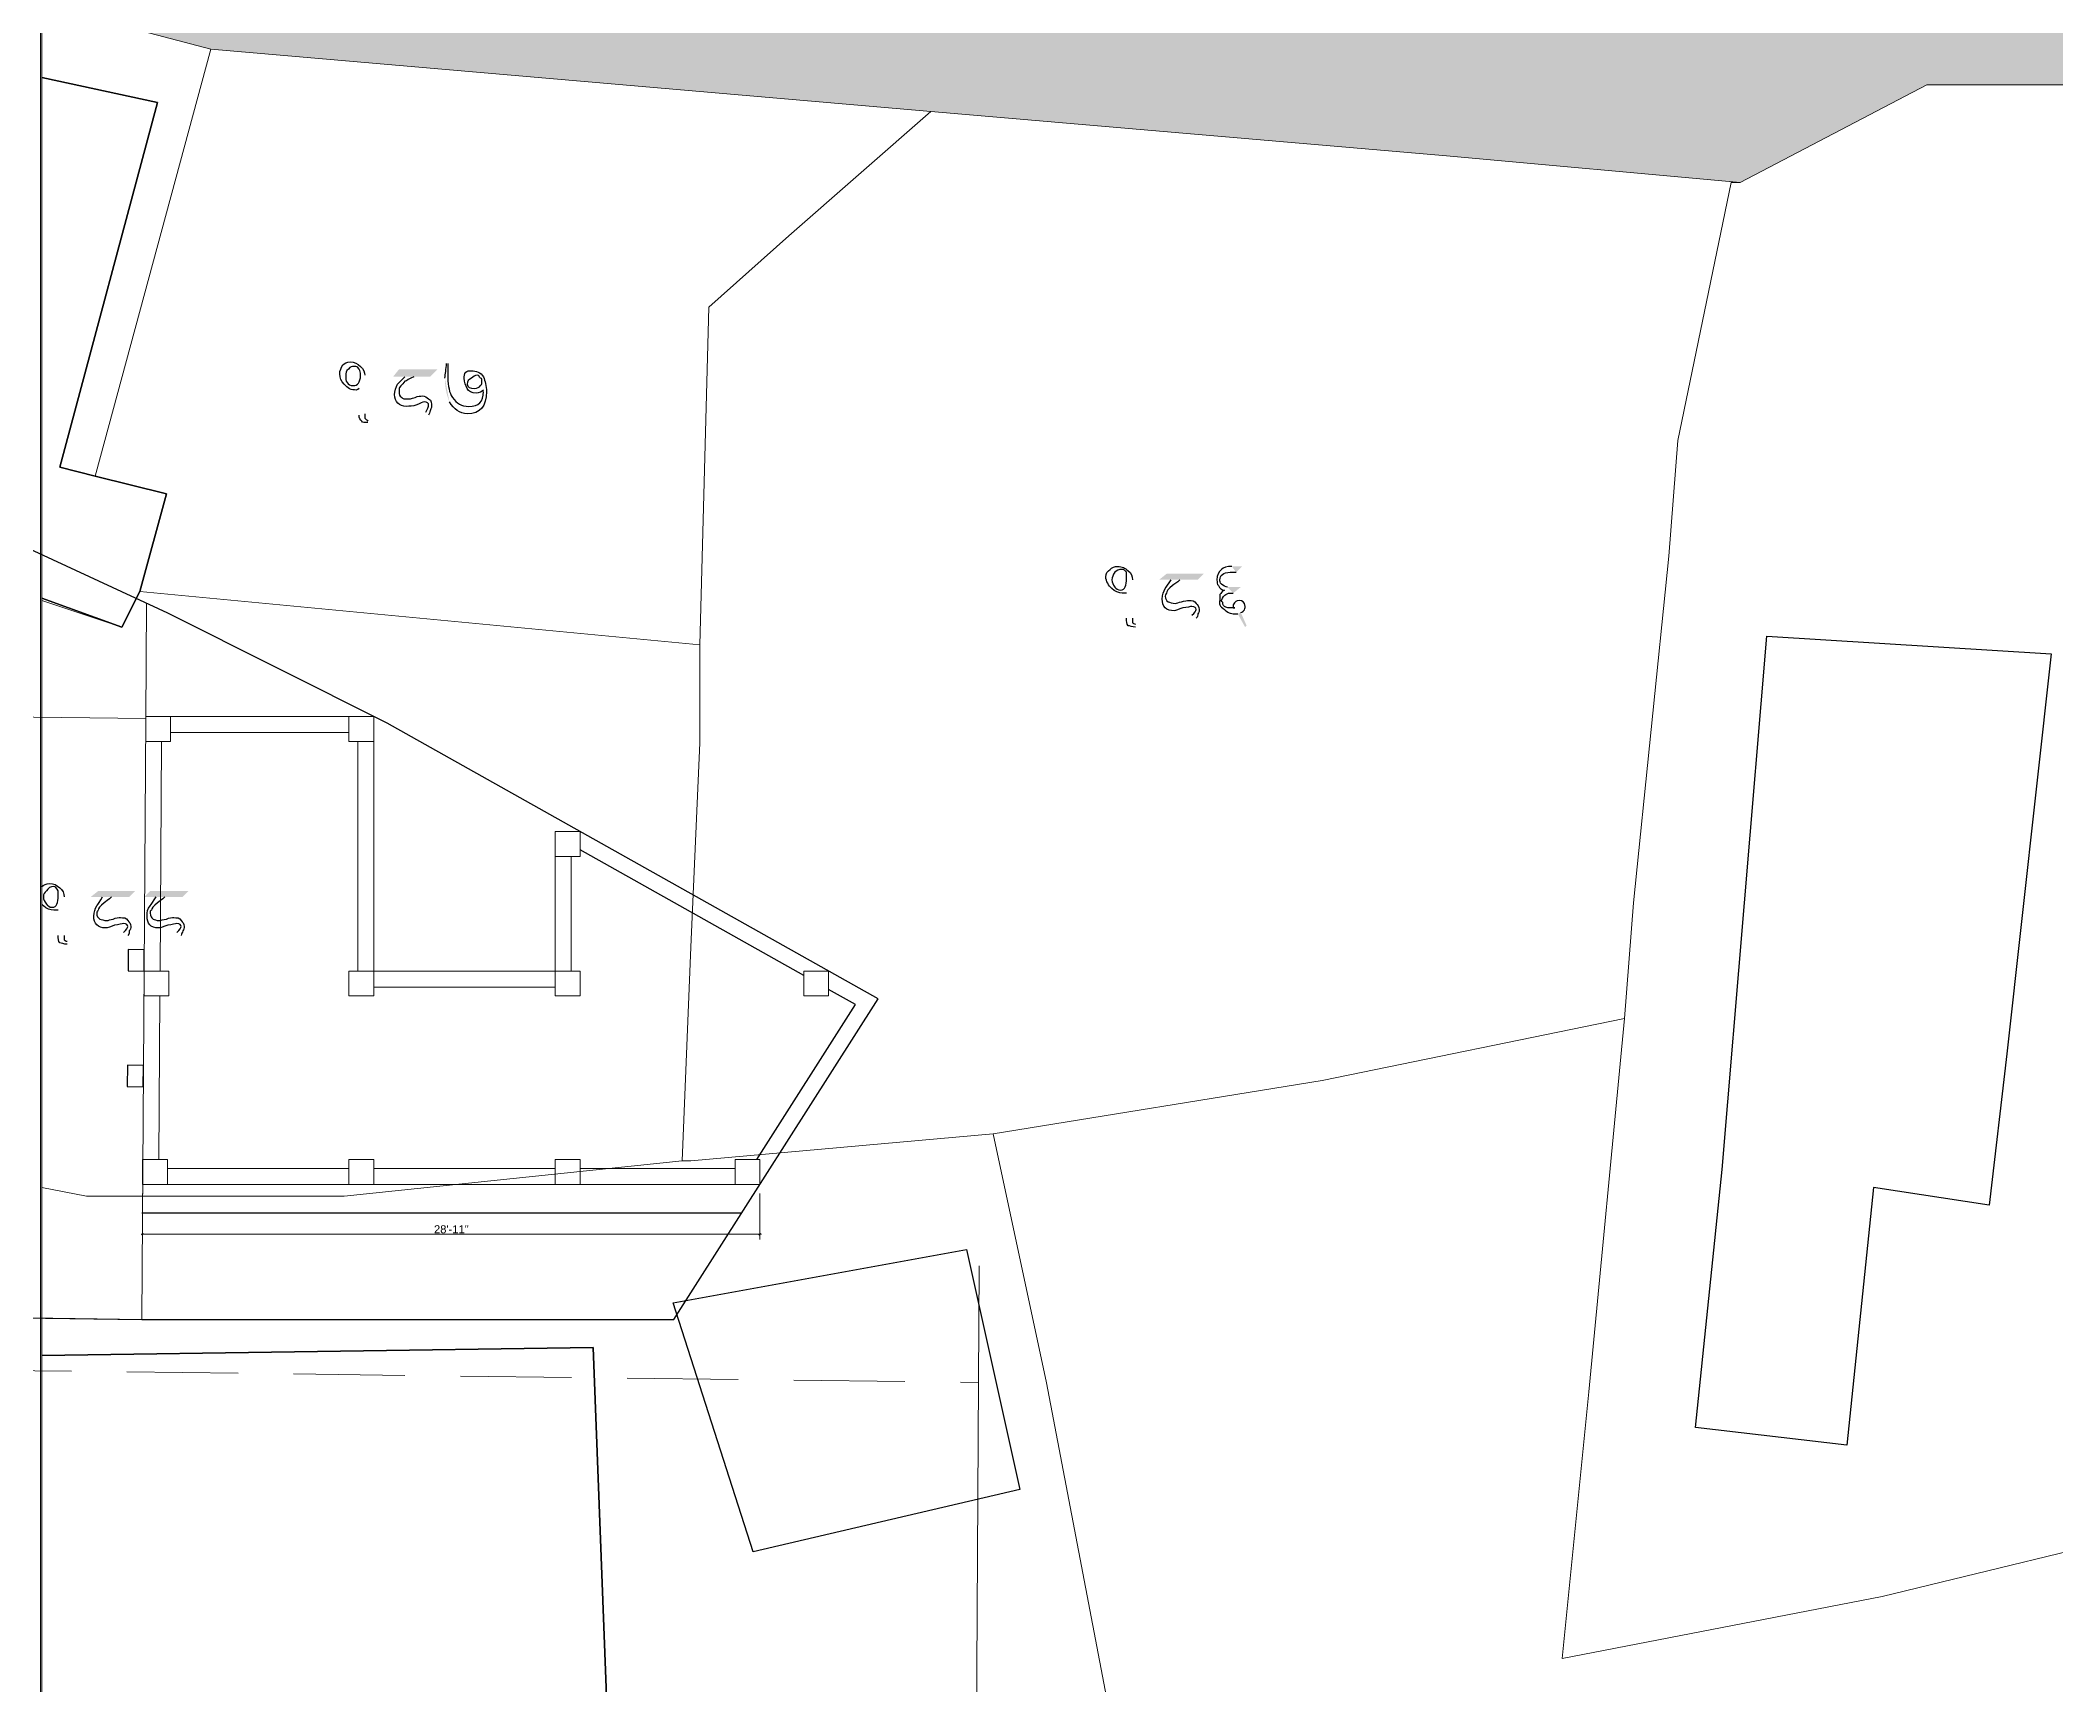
# Model space of a CAD drawing. Header units: inches. Extents: x 2 to 197762, y -33236 to 9.
# Drawn here: x 103864 to 104997, y -16906 to -15982 of the extents above; entities that cross this region are included whole.
import ezdxf

# ---------------------------------------------------------------- set-up
doc = ezdxf.new("R2010")
doc.units = ezdxf.units.IN
doc.header["$LTSCALE"] = 5
doc.header["$MEASUREMENT"] = 0
doc.linetypes.add('DASHED2', pattern=[0.375, 0.25, -0.125])
doc.layers.add('A-WALL', color=7, linetype='Continuous', lineweight=9)
doc.layers.add('DOOR', color=62, linetype='Continuous', lineweight=0)
doc.layers.add('dim line', color=7, linetype='Continuous', lineweight=15, true_color=0xfab2b2)
for name, color, linetype in [('PDF_Geometry', 7, 'Continuous'), ('PDF_Solid Fills', 7, 'Continuous'), ('WALL', 7, 'Continuous')]:
    doc.layers.add(name, color=color, linetype=linetype)
doc.styles.get("Standard").update_dxf_attribs({"font": 'arial.ttf'})
doc.dimstyles.new('Standard$0', dxfattribs={"dimtxt": 6, "dimasz": 4, "dimexe": 3, "dimexo": 6, "dimgap": 3, "dimtad": 1, "dimdec": 1, "dimzin": 0, "dimdsep": 46, "dimlunit": 4, "dimtxsty": 'Standard', "dimcen": 0.09, "dimclrd": 6, "dimclre": 6, "dimclrt": 7, "dimadec": 0, "dimazin": 0, "dimtfac": 1, "dimtdec": 1, "dimtix": 1, "dimtofl": 0, "dimtmove": 1, "dimatfit": 3, "dimfxl": 1, "dimtolj": 1, "dimtzin": 0, "dimlwd": 18, "dimlwe": 18, "dimarcsym": 0})

# ---------------------------------------------------------------- blocks, each defined once
blk = doc.blocks.new('oblique')
at = {"color": 0, "lineweight": -2}
blk.add_line((0.25, 0.25), (-0.25, -0.25), dxfattribs=at)
at = {"layer": 'dim line', "lineweight": 9}
for p, q in [((-0.4375, 0), (0.4375, 0)), ((0, 0.4375), (0, -0.4375))]:
    blk.add_line(p, q, dxfattribs=at)
blk = doc.blocks.new('*D691')
at = {"layer": 'A-WALL', "color": 47, "lineweight": 0, "ltscale": 5, "transparency": 16777216}
for p, q in [((103921.1, -16630.2), (103921.1, -16656.2)), ((104268.2, -16630.2), (104268.2, -16656.2))]:
    blk.add_line(p, q, dxfattribs=at)
at = {"layer": 'A-WALL', "color": 33, "lineweight": 0, "ltscale": 5, "transparency": 16777216}
blk.add_line((103921.1, -16653.2), (104268.2, -16653.2), dxfattribs=at)
at = {"layer": 'Defpoints', "color": 0, "ltscale": 5, "transparency": 16777216}
for p in [(103921.1, -16625.2), (104268.2, -16625.2), (104268.2, -16653.2)]:
    blk.add_point(p, dxfattribs=at)
at = {"layer": 'A-WALL', "color": 33, "lineweight": 0, "ltscale": 5, "transparency": 16777216, "xscale": 2, "yscale": 2, "zscale": 2, "rotation": 180}
blk.add_blockref('oblique', (103921.1, -16653.2), dxfattribs=at)
at = {"layer": 'A-WALL', "color": 33, "lineweight": 0, "ltscale": 5, "transparency": 16777216, "xscale": 2, "yscale": 2, "zscale": 2}
blk.add_blockref('oblique', (104268.2, -16653.2), dxfattribs=at)
at = {"layer": 'A-WALL', "color": 7, "ltscale": 5, "transparency": 16777216, "insert": (104094.7, -16650.4), "char_height": 4.5, "attachment_point": 5}
blk.add_mtext('\\A1;28\'-11"', dxfattribs=at)
blk = doc.blocks.new('_OBLIQUE')
at = {"color": 0, "linetype": 'ByBlock'}
blk.add_line((-0.5, -0.5), (0.5, 0.5), dxfattribs=at)

msp = doc.modelspace()

# ---------------------------------------------------------------- hatches: boundary and pattern name
at = {"layer": 'PDF_Solid Fills', "true_color": 0xc3c3c3, "transparency": 33554531}
h = msp.add_hatch(color=9, dxfattribs=at)
h.paths.add_polyline_path([(106694.44, -15126.79), (106604.44, -15721.79), (106569.44, -15706.79), (106524.44, -16036.79), (106479.44, -16016.79), (106579.44, -15311.79), (106609.44, -15086.79), (106614.44, -15086.79)], flags=0)
h.paths.add_polyline_path([(106664.44, -15091.79), (106894.44, -15206.79), (107119.44, -15326.79), (107144.44, -15336.79), (107159.44, -15346.79), (107419.44, -15361.79), (107574.44, -15371.79), (107599.44, -15371.79), (107599.44, -15411.79), (107444.44, -15396.79), (107224.44, -15376.79), (107149.44, -15366.79), (107144.44, -15366.79), (106954.44, -15266.79), (106724.44, -15146.79), (106694.44, -15126.79), (106614.44, -15086.79), (106609.44, -15086.79), (106399.44, -15036.79), (106154.44, -14981.79), (105919.44, -14936.79), (105889.44, -14921.79), (105639.44, -14811.79), (105609.44, -14796.79), (105449.44, -14726.79), (105379.44, -14696.79), (105389.44, -14671.79), (105664.44, -14796.79), (105924.44, -14911.79), (106029.44, -14936.79), (106259.44, -14981.79), (106479.44, -15031.79), (106624.44, -15071.79)], flags=0)
h.paths.add_polyline_path([(105234.44, -14616.79), (105219.44, -14646.79), (105164.44, -14746.79), (105149.44, -14861.79), (105124.44, -15061.79), (105129.44, -15086.79), (105154.44, -15206.79), (105194.44, -15206.79), (105214.44, -15296.79), (105274.44, -15571.79), (105314.44, -15636.79), (105409.44, -15811.79), (105524.44, -15976.79), (105574.44, -16051.79), (105599.44, -16246.79), (105624.44, -16436.79), (105614.44, -16621.79), (105629.44, -16691.79), (105924.44, -16711.79), (105979.44, -16761.79), (106374.44, -16806.79), (106534.44, -16811.79), (106829.44, -16821.79), (106949.44, -16826.79), (106954.44, -16826.79), (107099.44, -16801.79), (107164.44, -16781.79), (107374.44, -16721.79), (107424.44, -16706.79), (107599.44, -16706.79), (107599.44, -16756.79), (107179.44, -16816.79), (107159.44, -16816.79), (107134.44, -16821.79), (107129.44, -16826.79), (106989.44, -16851.79), (106774.44, -16851.79), (106704.44, -16851.79), (106459.44, -16851.79), (106429.44, -16851.79), (106194.44, -16826.79), (105994.44, -16806.79), (105949.44, -16796.79), (105954.44, -17081.79), (105949.44, -17331.79), (105999.44, -17421.79), (105939.44, -17421.79), (105879.44, -17301.79), (105889.44, -17116.79), (105894.44, -17071.79), (105899.44, -16751.79), (105729.44, -16741.79), (105574.44, -16731.79), (105594.44, -16681.79), (105584.44, -16676.79), (105579.44, -16501.79), (105574.44, -16356.79), (105569.44, -16306.79), (105534.44, -16106.79), (105494.44, -16056.79), (105374.44, -15956.79), (105284.44, -15966.79), (105179.44, -15981.79), (105004.44, -16006.79), (104924.44, -16006.79), (104819.44, -16061.79), (104654.44, -16046.79), (104364.44, -16021.79), (103959.44, -15986.79), (103864.44, -15961.79), (103864.44, -15826.79), (103994.44, -15841.79), (104104.44, -15841.79), (104109.44, -15911.79), (104154.44, -15916.79), (104374.44, -15946.79), (104484.44, -15951.79), (104634.44, -15956.79), (104909.44, -15971.79), (104914.44, -15971.79), (104969.44, -15951.79), (105364.44, -15916.79), (105214.44, -15581.79), (105214.44, -15576.79), (105079.44, -15226.79), (105054.44, -15216.79), (105029.44, -15036.79), (105069.44, -15031.79), (105059.44, -14881.79), (105069.44, -14741.79), (105079.44, -14621.79), (105064.44, -14576.79)], flags=0)
h.paths.add_polyline_path([(107409.44, -14471.79), (107404.44, -14501.79), (107284.44, -14491.79), (107069.44, -14466.79), (106919.44, -14446.79), (106929.44, -14421.79)], flags=0)
h.paths.add_polyline_path([(106929.44, -14421.79), (106919.44, -14446.79), (106864.44, -14441.79), (106614.44, -14381.79), (106569.44, -14351.79), (106574.44, -14326.79), (106634.44, -14361.79), (106874.44, -14416.79)], flags=0)
h.paths.add_polyline_path([(107599.44, -14421.79), (107589.44, -14426.79), (107459.44, -14496.79), (107429.44, -14501.79), (107414.44, -14546.79), (107409.44, -14556.79), (107359.44, -14736.79), (107359.44, -14766.79), (107329.44, -14836.79), (107314.44, -14876.79), (107159.44, -15296.79), (107144.44, -15336.79), (107119.44, -15326.79), (107174.44, -15196.79), (107184.44, -15141.79), (107194.44, -15111.79), (107239.44, -15006.79), (107309.44, -14836.79), (107324.44, -14796.79), (107319.44, -14791.79), (107349.44, -14651.79), (107399.44, -14526.79), (107404.44, -14501.79), (107409.44, -14471.79), (107444.44, -14476.79), (107579.44, -14406.79), (107599.44, -14396.79)], flags=0)
h.paths.add_polyline_path([(103864.44, -14636.79), (103899.44, -14651.79), (104019.44, -14691.79), (104204.44, -14746.79), (104479.44, -14801.79), (104474.44, -14821.79), (104529.44, -14871.79), (104594.44, -14881.79), (104739.44, -14896.79), (104739.44, -14936.79), (104494.44, -14901.79), (104484.44, -14866.79), (104464.44, -14856.79), (104274.44, -14811.79), (104224.44, -14806.79), (104114.44, -14761.79), (104074.44, -14746.79), (103864.44, -14666.79)], flags=0)
h.paths.add_polyline_path([(103864.44, -17336.79), (103909.44, -17361.79), (104019.44, -17381.79), (104229.44, -17421.79), (103904.44, -17421.79), (103864.44, -17411.79)], flags=0)
h.paths.add_polyline_path([(105549.44, -14296.79), (105384.44, -14576.79), (105429.44, -14596.79), (105389.44, -14671.79), (105379.44, -14696.79), (105234.44, -14616.79), (105064.44, -14576.79), (105024.44, -14521.79), (104974.44, -14471.79), (104914.44, -14416.79), (104734.44, -14276.79), (104609.44, -14181.79), (104324.44, -14116.79), (104199.44, -14086.79), (104814.44, -14086.79), (104999.44, -14241.79), (104999.44, -14251.79), (105339.44, -14401.79), (105469.44, -14116.79), (105479.44, -14086.79), (105484.44, -14086.79), (105609.44, -14086.79), (105549.44, -14231.79), (105569.44, -14251.79)], flags=0)
h.paths.add_polyline_path([(106574.44, -14326.79), (106569.44, -14351.79), (106404.44, -14251.79), (106219.44, -14261.79), (106049.44, -14251.79), (105969.44, -14246.79), (105949.44, -14206.79), (105889.44, -14086.79), (105914.44, -14086.79), (105994.44, -14221.79), (106184.44, -14241.79), (106399.44, -14221.79)], flags=0)
h = msp.add_hatch(color=9, dxfattribs=at)
h.paths.add_polyline_path([(106694.44, -15126.79), (106604.44, -15721.79), (106569.44, -15706.79), (106524.44, -16036.79), (106479.44, -16016.79), (106579.44, -15311.79), (106609.44, -15086.79), (106614.44, -15086.79)], flags=0)
h.paths.add_polyline_path([(106664.44, -15091.79), (106894.44, -15206.79), (107119.44, -15326.79), (107144.44, -15336.79), (107159.44, -15346.79), (107419.44, -15361.79), (107574.44, -15371.79), (107599.44, -15371.79), (107599.44, -15411.79), (107444.44, -15396.79), (107224.44, -15376.79), (107149.44, -15366.79), (107144.44, -15366.79), (106954.44, -15266.79), (106724.44, -15146.79), (106694.44, -15126.79), (106614.44, -15086.79), (106609.44, -15086.79), (106399.44, -15036.79), (106154.44, -14981.79), (105919.44, -14936.79), (105889.44, -14921.79), (105639.44, -14811.79), (105609.44, -14796.79), (105449.44, -14726.79), (105379.44, -14696.79), (105389.44, -14671.79), (105664.44, -14796.79), (105924.44, -14911.79), (106029.44, -14936.79), (106259.44, -14981.79), (106479.44, -15031.79), (106624.44, -15071.79)], flags=0)
h.paths.add_polyline_path([(105234.44, -14616.79), (105219.44, -14646.79), (105164.44, -14746.79), (105149.44, -14861.79), (105124.44, -15061.79), (105129.44, -15086.79), (105154.44, -15206.79), (105194.44, -15206.79), (105214.44, -15296.79), (105274.44, -15571.79), (105314.44, -15636.79), (105409.44, -15811.79), (105524.44, -15976.79), (105574.44, -16051.79), (105599.44, -16246.79), (105624.44, -16436.79), (105614.44, -16621.79), (105629.44, -16691.79), (105924.44, -16711.79), (105979.44, -16761.79), (106374.44, -16806.79), (106534.44, -16811.79), (106829.44, -16821.79), (106949.44, -16826.79), (106954.44, -16826.79), (107099.44, -16801.79), (107164.44, -16781.79), (107374.44, -16721.79), (107424.44, -16706.79), (107599.44, -16706.79), (107599.44, -16756.79), (107179.44, -16816.79), (107159.44, -16816.79), (107134.44, -16821.79), (107129.44, -16826.79), (106989.44, -16851.79), (106774.44, -16851.79), (106704.44, -16851.79), (106459.44, -16851.79), (106429.44, -16851.79), (106194.44, -16826.79), (105994.44, -16806.79), (105949.44, -16796.79), (105954.44, -17081.79), (105949.44, -17331.79), (105999.44, -17421.79), (105939.44, -17421.79), (105879.44, -17301.79), (105889.44, -17116.79), (105894.44, -17071.79), (105899.44, -16751.79), (105729.44, -16741.79), (105574.44, -16731.79), (105594.44, -16681.79), (105584.44, -16676.79), (105579.44, -16501.79), (105574.44, -16356.79), (105569.44, -16306.79), (105534.44, -16106.79), (105494.44, -16056.79), (105374.44, -15956.79), (105284.44, -15966.79), (105179.44, -15981.79), (105004.44, -16006.79), (104924.44, -16006.79), (104819.44, -16061.79), (104654.44, -16046.79), (104364.44, -16021.79), (103959.44, -15986.79), (103864.44, -15961.79), (103864.44, -15826.79), (103994.44, -15841.79), (104104.44, -15841.79), (104109.44, -15911.79), (104154.44, -15916.79), (104374.44, -15946.79), (104484.44, -15951.79), (104634.44, -15956.79), (104909.44, -15971.79), (104914.44, -15971.79), (104969.44, -15951.79), (105364.44, -15916.79), (105214.44, -15581.79), (105214.44, -15576.79), (105079.44, -15226.79), (105054.44, -15216.79), (105029.44, -15036.79), (105069.44, -15031.79), (105059.44, -14881.79), (105069.44, -14741.79), (105079.44, -14621.79), (105064.44, -14576.79)], flags=0)
h.paths.add_polyline_path([(107409.44, -14471.79), (107404.44, -14501.79), (107284.44, -14491.79), (107069.44, -14466.79), (106919.44, -14446.79), (106929.44, -14421.79)], flags=0)
h.paths.add_polyline_path([(106929.44, -14421.79), (106919.44, -14446.79), (106864.44, -14441.79), (106614.44, -14381.79), (106569.44, -14351.79), (106574.44, -14326.79), (106634.44, -14361.79), (106874.44, -14416.79)], flags=0)
h.paths.add_polyline_path([(107599.44, -14421.79), (107589.44, -14426.79), (107459.44, -14496.79), (107429.44, -14501.79), (107414.44, -14546.79), (107409.44, -14556.79), (107359.44, -14736.79), (107359.44, -14766.79), (107329.44, -14836.79), (107314.44, -14876.79), (107159.44, -15296.79), (107144.44, -15336.79), (107119.44, -15326.79), (107174.44, -15196.79), (107184.44, -15141.79), (107194.44, -15111.79), (107239.44, -15006.79), (107309.44, -14836.79), (107324.44, -14796.79), (107319.44, -14791.79), (107349.44, -14651.79), (107399.44, -14526.79), (107404.44, -14501.79), (107409.44, -14471.79), (107444.44, -14476.79), (107579.44, -14406.79), (107599.44, -14396.79)], flags=0)
h.paths.add_polyline_path([(103864.44, -14636.79), (103899.44, -14651.79), (104019.44, -14691.79), (104204.44, -14746.79), (104479.44, -14801.79), (104474.44, -14821.79), (104529.44, -14871.79), (104594.44, -14881.79), (104739.44, -14896.79), (104739.44, -14936.79), (104494.44, -14901.79), (104484.44, -14866.79), (104464.44, -14856.79), (104274.44, -14811.79), (104224.44, -14806.79), (104114.44, -14761.79), (104074.44, -14746.79), (103864.44, -14666.79)], flags=0)
h.paths.add_polyline_path([(103864.44, -17336.79), (103909.44, -17361.79), (104019.44, -17381.79), (104229.44, -17421.79), (103904.44, -17421.79), (103864.44, -17411.79)], flags=0)
h.paths.add_polyline_path([(105549.44, -14296.79), (105384.44, -14576.79), (105429.44, -14596.79), (105389.44, -14671.79), (105379.44, -14696.79), (105234.44, -14616.79), (105064.44, -14576.79), (105024.44, -14521.79), (104974.44, -14471.79), (104914.44, -14416.79), (104734.44, -14276.79), (104609.44, -14181.79), (104324.44, -14116.79), (104199.44, -14086.79), (104814.44, -14086.79), (104999.44, -14241.79), (104999.44, -14251.79), (105339.44, -14401.79), (105469.44, -14116.79), (105479.44, -14086.79), (105484.44, -14086.79), (105609.44, -14086.79), (105549.44, -14231.79), (105569.44, -14251.79)], flags=0)
h.paths.add_polyline_path([(106574.44, -14326.79), (106569.44, -14351.79), (106404.44, -14251.79), (106219.44, -14261.79), (106049.44, -14251.79), (105969.44, -14246.79), (105949.44, -14206.79), (105889.44, -14086.79), (105914.44, -14086.79), (105994.44, -14221.79), (106184.44, -14241.79), (106399.44, -14221.79)], flags=0)
at = {"layer": 'PDF_Solid Fills', "transparency": 33554559}
h = msp.add_hatch(color=256, dxfattribs=at)
h.paths.add_polyline_path([(104046.11, -16170.12), (104046.11, -16191.79)], flags=0)
h.paths.add_polyline_path([(104047.78, -16195.95), (104047.78, -16196.79)], flags=0)
h.paths.add_polyline_path([(104068.61, -16170.95), (104061.94, -16170.95), (104065.28, -16166.79), (104086.94, -16166.79), (104082.78, -16170.95), (104073.61, -16170.95)], flags=0)
h.paths.add_polyline_path([(104081.94, -16192.62), (104080.28, -16190.95)], flags=0)
h.paths.add_polyline_path([(104091.11, -16171.79, 0.0991352), (104093.61, -16185.12)], flags=0)
h.paths.add_polyline_path([(104091.94, -16163.45), (104092.78, -16163.45)], flags=0)
h.paths.add_polyline_path([(104112.78, -16179.29), (104112.78, -16178.45)], flags=0)
h = msp.add_hatch(color=256, dxfattribs=at)
h.paths.add_polyline_path([(104477.78, -16285.12), (104477.78, -16306.79)], flags=0)
h.paths.add_polyline_path([(104479.44, -16310.12), (104479.44, -16311.79)], flags=0)
h.paths.add_polyline_path([(104499.44, -16285.12), (104492.78, -16285.12), (104496.94, -16281.79), (104517.78, -16281.79), (104514.44, -16285.12), (104504.44, -16285.12)], flags=0)
h.paths.add_polyline_path([(104513.61, -16306.79), (104511.11, -16305.12)], flags=0)
h.paths.add_polyline_path([(104536.11, -16280.95), (104539.44, -16277.62), (104533.61, -16277.62)], flags=0)
h.paths.add_polyline_path([(104536.94, -16304.29), (104541.11, -16311.79), (104541.94, -16310.95), (104538.61, -16303.45)], flags=0)
h.paths.add_polyline_path([(104534.44, -16292.62), (104538.61, -16289.29), (104531.11, -16289.29)], flags=0)
h = msp.add_hatch(color=256, dxfattribs=at)
h.paths.add_polyline_path([(103876.94, -16463.45), (103876.94, -16485.12)], flags=0)
h.paths.add_polyline_path([(103878.61, -16488.45), (103878.61, -16490.12)], flags=0)
h.paths.add_polyline_path([(103898.61, -16463.45), (103891.94, -16463.45), (103896.11, -16460.12), (103916.94, -16460.12), (103913.61, -16463.45), (103903.61, -16463.45)], flags=0)
h.paths.add_polyline_path([(103912.78, -16485.12), (103910.28, -16483.45)], flags=0)
h.paths.add_polyline_path([(103928.61, -16463.45), (103921.94, -16463.45), (103925.28, -16460.12), (103946.94, -16460.12), (103943.61, -16463.45), (103933.61, -16463.45)], flags=0)
h.paths.add_polyline_path([(103942.78, -16485.12), (103940.28, -16483.45)], flags=0)

# ---------------------------------------------------------------- linework, layer by layer
for p, q in [((103935.28, -16303.85, -58.17), (103654.8, -16174, -58.17)), ((104058.64, -16365.78, -58.17), (103935.28, -16303.85, -58.17)), ((104334.74, -16520.85, -58.17), (104058.64, -16365.78, -58.17)), ((104292.85, -16507.65, -58.17), (104167.1, -16437.02, -58.17)), ((104219.78, -16701.18, -58.17), (104334.74, -16520.85, -58.17)), ((104266.48, -16611.18, -58.17), (104322.03, -16524.04, -58.17)), ((104322.03, -16524.04, -58.17), (104306.85, -16515.51, -58.17)), ((103920.61, -16641.18, -58.17), (104258.03, -16641.18, -58.17)), ((103344.67, -16692.54, -58.17), (103920.61, -16701.18, -58.17)), ((103920.61, -16701.18, -58.17), (104219.78, -16701.18, -58.17))]:
    msp.add_line(p, q)
at = {"layer": 'A-WALL', "ltscale": 5}
for p, q in [((103922.81, -16363.19, -58.17), (103923.24, -16298.28, -58.17)), ((103936.82, -16362, -58.17), (104037.1, -16362)), ((103930.89, -16505.19, -58.17), (103931.73, -16376, -58.17)), ((103936.82, -16371, -58.17), (104037.1, -16371)), ((104042.1, -16376), (104042.1, -16505.19)), ((104051.1, -16376), (104051.1, -16505.19)), ((104153.1, -16440.7), (104153.1, -16505.19)), ((104162.1, -16440.7), (104162.1, -16505.19)), ((104051.1, -16505.19), (104153.1, -16505.19)), ((103930.2, -16611.18, -58.17), (103930.8, -16519.19, -58.17)), ((104051.1, -16514.19), (104153.1, -16514.19)), ((103921.1, -16625.19, -58.17), (104268.22, -16625.19, -58.17)), ((103935.1, -16616.19, -58.17), (104037.1, -16616.19, -58.17)), ((104051.1, -16616.19, -58.17), (104153.1, -16616.19, -58.17)), ((104167.1, -16616.19, -58.17), (104254.23, -16616.19, -58.17)), ((104391.56, -16670.93), (104389.48, -17041.13))]:
    msp.add_line(p, q, dxfattribs=at)
at = {"layer": 'A-WALL', "linetype": 'DASHED2', "ltscale": 50}
msp.add_line((103068.59, -16720.19), (104391.19, -16736.48), dxfattribs=at)
at = {"layer": 'A-WALL', "ltscale": 5, "elevation": -58.17}
msp.add_lwpolyline([(103922.82, -16362), (103936.82, -16362), (103936.82, -16376), (103922.82, -16376)], close=True, dxfattribs=at)
at = {"layer": 'A-WALL', "ltscale": 5}
for points in [[(104037.1, -16362), (104051.1, -16362), (104051.1, -16376), (104037.1, -16376)], [(104153.1, -16426.7), (104167.1, -16426.7), (104167.1, -16440.7), (104153.1, -16440.7)], [(103921.89, -16505.19), (103935.89, -16505.19), (103935.89, -16519.19), (103921.89, -16519.19)], [(104037.1, -16505.19), (104051.1, -16505.19), (104051.1, -16519.19), (104037.1, -16519.19)], [(104153.1, -16505.19), (104167.1, -16505.19), (104167.1, -16519.19), (104153.1, -16519.19)], [(104292.85, -16505.19), (104306.85, -16505.19), (104306.85, -16519.19), (104292.85, -16519.19)], [(103921.1, -16611.18), (103935.1, -16611.18), (103935.1, -16625.18), (103921.1, -16625.18)], [(104037.1, -16611.18), (104051.1, -16611.18), (104051.1, -16625.18), (104037.1, -16625.18)], [(104153.1, -16611.18), (104167.1, -16611.18), (104167.1, -16625.18), (104153.1, -16625.18)], [(104254.23, -16611.18), (104268.23, -16611.18), (104268.23, -16625.18), (104254.23, -16625.18)]]:
    msp.add_lwpolyline(points, close=True, dxfattribs=at)
at = {"layer": 'DOOR', "lineweight": 13, "elevation": -58.17}
msp.add_lwpolyline([(103344.67, -16692.54), (103920.61, -16701.18), (103922.81, -16363.19), (103544.34, -16358.69)], close=True, dxfattribs=at)
at = {"layer": 'PDF_Geometry', "lineweight": 13}
msp.add_lwpolyline([(103863.61, -13751.79), (107601.11, -13751.79), (107601.11, -17423.45), (103863.61, -17423.45)], close=True, dxfattribs=at)
at = {"layer": 'PDF_Geometry', "lineweight": 9}
for points in [[(105064.44, -16816.79), (104899.44, -16856.79), (104719.44, -16891.79), (104734.44, -16741.79), (104754.44, -16531.79), (104759.44, -16466.79), (104779.44, -16271.79), (104784.44, -16206.79), (104814.44, -16061.79), (104819.44, -16061.79), (104924.44, -16006.79), (105004.44, -16006.79), (105179.44, -15981.79), (105284.44, -15966.79), (105374.44, -15956.79), (105494.44, -16056.79), (105534.44, -16106.79), (105569.44, -16306.79), (105574.44, -16356.79), (105574.44, -16461.79), (105049.44, -16441.79), (105049.44, -16451.79)], [(105064.44, -16816.79), (104899.44, -16856.79), (104719.44, -16891.79), (104734.44, -16741.79), (104754.44, -16531.79), (104759.44, -16466.79), (104779.44, -16271.79), (104784.44, -16206.79), (104814.44, -16061.79), (104819.44, -16061.79), (104924.44, -16006.79), (105004.44, -16006.79), (105179.44, -15981.79), (105284.44, -15966.79), (105374.44, -15956.79), (105494.44, -16056.79), (105534.44, -16106.79), (105569.44, -16306.79), (105574.44, -16356.79), (105574.44, -16461.79), (105049.44, -16441.79), (105049.44, -16451.79)], [(103959.44, -15986.79), (103894.44, -16226.79), (103934.44, -16236.79), (103919.44, -16291.79), (103909.44, -16311.79), (103864.44, -16296.79), (103864.44, -15961.79)], [(103959.44, -15986.79), (103894.44, -16226.79), (103934.44, -16236.79), (103919.44, -16291.79), (103909.44, -16311.79), (103864.44, -16296.79), (103864.44, -15961.79)], [(104364.44, -16021.79), (104284.44, -16091.79), (104239.44, -16131.79), (104234.44, -16321.79), (103919.44, -16291.79), (103934.44, -16236.79), (103894.44, -16226.79), (103959.44, -15986.79)], [(104364.44, -16021.79), (104284.44, -16091.79), (104239.44, -16131.79), (104234.44, -16321.79), (103919.44, -16291.79), (103934.44, -16236.79), (103894.44, -16226.79), (103959.44, -15986.79)], [(104819.44, -16061.79), (104814.44, -16061.79), (104784.44, -16206.79), (104779.44, -16271.79), (104759.44, -16466.79), (104754.44, -16531.79), (104584.44, -16566.79), (104399.44, -16596.79), (104229.44, -16611.79), (104224.44, -16611.79), (104229.44, -16491.79), (104234.44, -16376.79), (104234.44, -16321.79), (104239.44, -16131.79), (104284.44, -16091.79), (104364.44, -16021.79), (104654.44, -16046.79)], [(104819.44, -16061.79), (104814.44, -16061.79), (104784.44, -16206.79), (104779.44, -16271.79), (104759.44, -16466.79), (104754.44, -16531.79), (104584.44, -16566.79), (104399.44, -16596.79), (104229.44, -16611.79), (104224.44, -16611.79), (104229.44, -16491.79), (104234.44, -16376.79), (104234.44, -16321.79), (104239.44, -16131.79), (104284.44, -16091.79), (104364.44, -16021.79), (104654.44, -16046.79)], [(103919.44, -16291.79), (104234.44, -16321.79), (104234.44, -16376.79), (104229.44, -16491.79), (104224.44, -16611.79), (104034.44, -16631.79), (103889.44, -16631.79), (103864.44, -16626.79), (103864.44, -16296.79), (103909.44, -16311.79)], [(103919.44, -16291.79), (104234.44, -16321.79), (104234.44, -16376.79), (104229.44, -16491.79), (104224.44, -16611.79), (104034.44, -16631.79), (103889.44, -16631.79), (103864.44, -16626.79), (103864.44, -16296.79), (103909.44, -16311.79)], [(105069.44, -16931.79), (105049.44, -16976.79), (105059.44, -17101.79), (105069.44, -17381.79), (105069.44, -17421.79), (104464.44, -17421.79), (104459.44, -17376.79), (104454.44, -17206.79), (104449.44, -17076.79), (104444.44, -16946.79), (104469.44, -16946.79), (104429.44, -16736.79), (104399.44, -16596.79), (104584.44, -16566.79), (104754.44, -16531.79), (104734.44, -16741.79), (104719.44, -16891.79), (104899.44, -16856.79), (105064.44, -16816.79)], [(105069.44, -16931.79), (105049.44, -16976.79), (105059.44, -17101.79), (105069.44, -17381.79), (105069.44, -17421.79), (104464.44, -17421.79), (104459.44, -17376.79), (104454.44, -17206.79), (104449.44, -17076.79), (104444.44, -16946.79), (104469.44, -16946.79), (104429.44, -16736.79), (104399.44, -16596.79), (104584.44, -16566.79), (104754.44, -16531.79), (104734.44, -16741.79), (104719.44, -16891.79), (104899.44, -16856.79), (105064.44, -16816.79)], [(104399.44, -16596.79), (104429.44, -16736.79), (104469.44, -16946.79), (104444.44, -16946.79), (104449.44, -17076.79), (104454.44, -17206.79), (104459.44, -17376.79), (104464.44, -17421.79), (104229.44, -17421.79), (104019.44, -17381.79), (103909.44, -17361.79), (103864.44, -17336.79), (103864.44, -16626.79), (103889.44, -16631.79), (104034.44, -16631.79), (104224.44, -16611.79), (104229.44, -16611.79)], [(104399.44, -16596.79), (104429.44, -16736.79), (104469.44, -16946.79), (104444.44, -16946.79), (104449.44, -17076.79), (104454.44, -17206.79), (104459.44, -17376.79), (104464.44, -17421.79), (104229.44, -17421.79), (104019.44, -17381.79), (103909.44, -17361.79), (103864.44, -17336.79), (103864.44, -16626.79), (103889.44, -16631.79), (104034.44, -16631.79), (104224.44, -16611.79), (104229.44, -16611.79)]]:
    msp.add_lwpolyline(points, close=True, dxfattribs=at)
msp.add_lwpolyline([(105284.44, -15966.79), (105179.44, -15981.79), (105004.44, -16006.79), (104924.44, -16006.79), (104819.44, -16061.79), (104654.44, -16046.79), (104364.44, -16021.79), (103959.44, -15986.79), (103864.44, -15961.79)], dxfattribs=at)
msp.add_lwpolyline([(105284.44, -15966.79), (105179.44, -15981.79), (105004.44, -16006.79), (104924.44, -16006.79), (104819.44, -16061.79), (104654.44, -16046.79), (104364.44, -16021.79), (103959.44, -15986.79), (103864.44, -15961.79)], dxfattribs=at)
at = {"layer": 'PDF_Geometry', "color": 21, "lineweight": 13, "true_color": 0xffafaf}
for points in [[(103864.44, -16295.42), (103909.44, -16311.79), (103919.44, -16291.79), (103934.44, -16236.79), (103894.44, -16226.79), (103874.44, -16221.79), (103929.44, -16016.79), (103864.44, -16002.66), (103929.44, -16016.79), (103874.44, -16221.79), (103894.44, -16226.79), (103934.44, -16236.79), (103919.44, -16291.79), (103909.44, -16311.79)], [(103864.44, -16295.42), (103909.44, -16311.79), (103919.44, -16291.79), (103934.44, -16236.79), (103894.44, -16226.79), (103874.44, -16221.79), (103929.44, -16016.79), (103864.44, -16002.66), (103929.44, -16016.79), (103874.44, -16221.79), (103894.44, -16226.79), (103934.44, -16236.79), (103919.44, -16291.79), (103909.44, -16311.79)], [(104969.44, -16551.79), (104959.44, -16636.79), (104894.44, -16626.79), (104879.44, -16771.79), (104794.44, -16761.79), (104809.44, -16616.79), (104834.44, -16316.79), (104994.44, -16326.79)], [(104969.44, -16551.79), (104959.44, -16636.79), (104894.44, -16626.79), (104879.44, -16771.79), (104794.44, -16761.79), (104809.44, -16616.79), (104834.44, -16316.79), (104994.44, -16326.79)], [(104969.44, -16551.79), (104959.44, -16636.79), (104894.44, -16626.79), (104879.44, -16771.79), (104794.44, -16761.79), (104809.44, -16616.79), (104834.44, -16316.79), (104994.44, -16326.79)], [(104969.44, -16551.79), (104959.44, -16636.79), (104894.44, -16626.79), (104879.44, -16771.79), (104794.44, -16761.79), (104809.44, -16616.79), (104834.44, -16316.79), (104994.44, -16326.79)], [(104414.44, -16796.79), (104264.44, -16831.79), (104219.44, -16691.79), (104384.44, -16661.79)], [(104414.44, -16796.79), (104264.44, -16831.79), (104219.44, -16691.79), (104384.44, -16661.79)], [(104414.44, -16796.79), (104264.44, -16831.79), (104219.44, -16691.79), (104384.44, -16661.79)], [(104414.44, -16796.79), (104264.44, -16831.79), (104219.44, -16691.79), (104384.44, -16661.79)], [(103864.44, -16986.63), (104184.44, -16976.79), (104174.44, -16716.79), (103864.44, -16721.35), (104174.44, -16716.79), (104184.44, -16976.79)], [(103864.44, -16986.63), (104184.44, -16976.79), (104174.44, -16716.79), (103864.44, -16721.35), (104174.44, -16716.79), (104184.44, -16976.79)]]:
    msp.add_lwpolyline(points, close=True, dxfattribs=at)
at = {"layer": 'PDF_Geometry', "color": 21, "lineweight": 25, "true_color": 0xffafaf}
for points in [[(103864.44, -16295.42), (103909.44, -16311.79), (103919.44, -16291.79), (103934.44, -16236.79), (103894.44, -16226.79), (103874.44, -16221.79), (103929.44, -16016.79), (103864.44, -16002.66), (103929.44, -16016.79), (103874.44, -16221.79), (103894.44, -16226.79), (103934.44, -16236.79), (103919.44, -16291.79), (103909.44, -16311.79)], [(104969.44, -16551.79), (104959.44, -16636.79), (104894.44, -16626.79), (104879.44, -16771.79), (104794.44, -16761.79), (104809.44, -16616.79), (104834.44, -16316.79), (104994.44, -16326.79)], [(104969.44, -16551.79), (104959.44, -16636.79), (104894.44, -16626.79), (104879.44, -16771.79), (104794.44, -16761.79), (104809.44, -16616.79), (104834.44, -16316.79), (104994.44, -16326.79)], [(104414.44, -16796.79), (104264.44, -16831.79), (104219.44, -16691.79), (104384.44, -16661.79)], [(104414.44, -16796.79), (104264.44, -16831.79), (104219.44, -16691.79), (104384.44, -16661.79)], [(103864.44, -16986.63), (104184.44, -16976.79), (104174.44, -16716.79), (103864.44, -16721.35), (104174.44, -16716.79), (104184.44, -16976.79)]]:
    msp.add_lwpolyline(points, close=True, dxfattribs=at)
at = {"layer": 'PDF_Geometry', "lineweight": 25}
for points in [[(104031.94, -16169.29), (104031.94, -16167.62), (104032.78, -16165.95), (104033.61, -16164.29)], [(104034.44, -16175.12), (104032.78, -16173.45), (104031.94, -16171.79), (104031.94, -16169.29)], [(104033.61, -16164.29), (104034.44, -16163.45), (104036.11, -16162.62), (104037.78, -16162.62)], [(104036.94, -16166.79), (104035.28, -16167.62), (104035.28, -16169.29), (104035.28, -16170.12)], [(104035.28, -16170.12), (104035.28, -16171.79), (104035.28, -16173.45), (104036.11, -16174.29)], [(104040.28, -16165.12), (104038.61, -16165.12), (104037.78, -16165.12), (104036.94, -16166.79)], [(104037.78, -16162.62), (104040.28, -16162.62), (104041.94, -16163.45), (104043.61, -16165.12)], [(104039.44, -16175.95), (104041.94, -16175.95), (104043.61, -16174.29), (104043.61, -16170.12)], [(104042.78, -16166.79), (104041.94, -16165.12), (104041.11, -16165.12), (104040.28, -16165.12)], [(104043.61, -16170.12), (104043.61, -16168.45), (104043.61, -16167.62), (104042.78, -16166.79)], [(104043.61, -16165.12), (104045.28, -16166.79), (104046.11, -16168.45), (104046.11, -16170.12)], [(104064.44, -16175.12), (104065.28, -16174.29), (104066.94, -16172.62), (104068.61, -16170.95)], [(104068.61, -16173.45), (104066.94, -16175.95), (104065.28, -16176.79), (104065.28, -16177.62)], [(104073.61, -16170.95), (104071.11, -16171.79), (104069.44, -16173.45), (104068.61, -16173.45)], [(104091.11, -16171.79), (104091.11, -16169.29), (104091.94, -16166.79), (104091.94, -16163.45)], [(104092.78, -16163.45), (104092.78, -16164.29), (104092.78, -16165.95), (104092.78, -16167.62)], [(104092.78, -16167.62), (104092.78, -16169.29), (104092.78, -16170.95), (104092.78, -16171.79)], [(104092.78, -16171.79), (104092.78, -16175.95), (104093.61, -16180.12), (104095.28, -16182.62)], [(104101.94, -16171.79), (104101.94, -16170.95), (104101.94, -16169.29), (104102.78, -16168.45)], [(104103.61, -16177.62), (104102.78, -16175.95), (104101.94, -16174.29), (104101.94, -16171.79)], [(104102.78, -16168.45), (104103.61, -16167.62), (104104.44, -16167.62), (104106.11, -16167.62)], [(104106.11, -16171.79), (104104.44, -16172.62), (104103.61, -16173.45), (104103.61, -16175.12)], [(104106.11, -16167.62), (104108.61, -16167.62), (104111.11, -16168.45), (104112.78, -16170.95)], [(104109.44, -16170.12), (104107.78, -16170.12), (104106.94, -16170.95), (104106.11, -16171.79)], [(104111.11, -16171.79), (104110.28, -16170.95), (104110.28, -16170.12), (104109.44, -16170.12)], [(104111.94, -16173.45), (104111.94, -16172.62), (104111.94, -16171.79), (104111.11, -16171.79)], [(104111.11, -16175.95), (104111.94, -16175.12), (104111.94, -16174.29), (104111.94, -16173.45)], [(104112.78, -16170.95), (104113.61, -16173.45), (104114.44, -16175.95), (104114.44, -16179.29)], [(104041.11, -16178.45), (104038.61, -16178.45), (104036.11, -16177.62), (104034.44, -16175.12)], [(104036.11, -16174.29), (104036.94, -16175.12), (104037.78, -16175.95), (104039.44, -16175.95)], [(104042.78, -16177.62), (104041.94, -16178.45), (104041.11, -16178.45), (104041.11, -16178.45)], [(104062.78, -16180.95), (104062.78, -16179.29), (104063.61, -16176.79), (104064.44, -16175.12)], [(104069.44, -16187.62), (104065.28, -16187.62), (104062.78, -16185.12), (104062.78, -16180.95)], [(104065.28, -16177.62), (104065.28, -16178.45), (104065.28, -16178.45), (104065.28, -16179.29)], [(104065.28, -16179.29), (104065.28, -16180.95), (104065.28, -16181.79), (104066.94, -16182.62)], [(104066.94, -16182.62), (104066.94, -16183.45), (104068.61, -16183.45), (104070.28, -16183.45)], [(104070.28, -16183.45), (104071.11, -16183.45), (104071.94, -16183.45), (104074.44, -16182.62)], [(104074.44, -16182.62), (104076.11, -16181.79), (104076.94, -16181.79), (104078.61, -16181.79)], [(104078.61, -16181.79), (104079.44, -16181.79), (104081.11, -16182.62), (104081.94, -16183.45)], [(104081.94, -16183.45), (104083.61, -16184.29), (104083.61, -16185.95), (104083.61, -16187.62)], [(104095.28, -16182.62), (104097.78, -16185.95), (104100.28, -16187.62), (104104.44, -16187.62)], [(104103.61, -16175.12), (104103.61, -16176.79), (104105.28, -16177.62), (104107.78, -16177.62)], [(104108.61, -16180.12), (104106.11, -16180.12), (104104.44, -16179.29), (104103.61, -16177.62)], [(104114.44, -16179.29), (104114.44, -16187.62), (104111.11, -16191.79), (104103.61, -16191.79)], [(104104.44, -16187.62), (104110.28, -16187.62), (104112.78, -16185.12), (104112.78, -16179.29)], [(104107.78, -16177.62), (104109.44, -16177.62), (104110.28, -16176.79), (104111.11, -16175.95)], [(104112.78, -16178.45), (104111.94, -16179.29), (104110.28, -16180.12), (104108.61, -16180.12)], [(104044.44, -16195.95), (104043.61, -16195.12), (104042.78, -16194.29), (104042.78, -16192.62)], [(104047.78, -16196.79), (104046.11, -16196.79), (104044.44, -16196.79), (104044.44, -16195.95)], [(104046.11, -16191.79), (104046.11, -16193.45), (104046.11, -16194.29), (104046.11, -16194.29)], [(104046.11, -16194.29), (104046.94, -16195.12), (104046.94, -16195.12), (104047.78, -16195.95)], [(104075.28, -16186.79), (104072.78, -16187.62), (104071.11, -16187.62), (104069.44, -16187.62)], [(104079.44, -16185.12), (104078.61, -16185.12), (104076.94, -16185.95), (104075.28, -16186.79)], [(104081.94, -16186.79), (104081.94, -16185.95), (104081.11, -16185.12), (104079.44, -16185.12)], [(104080.28, -16190.95), (104081.11, -16189.29), (104081.94, -16187.62), (104081.94, -16186.79)], [(104082.78, -16190.12), (104082.78, -16190.12), (104082.78, -16190.95), (104081.94, -16192.62)], [(104083.61, -16187.62), (104083.61, -16187.62), (104083.61, -16188.45), (104082.78, -16190.12)], [(104103.61, -16191.79), (104099.44, -16191.79), (104096.11, -16189.29), (104093.61, -16185.12)], [(104462.78, -16283.45), (104462.78, -16281.79), (104463.61, -16280.12), (104465.28, -16279.29)], [(104466.11, -16290.12), (104464.44, -16288.45), (104462.78, -16285.95), (104462.78, -16283.45)], [(104465.28, -16279.29), (104466.11, -16278.45), (104467.78, -16277.62), (104469.44, -16277.62)], [(104467.78, -16280.95), (104466.94, -16282.62), (104466.11, -16283.45), (104466.11, -16285.12)], [(104466.11, -16285.12), (104466.11, -16286.79), (104466.94, -16287.62), (104467.78, -16289.29)], [(104471.94, -16279.29), (104470.28, -16279.29), (104468.61, -16280.12), (104467.78, -16280.95)], [(104469.44, -16277.62), (104471.94, -16277.62), (104473.61, -16278.45), (104475.28, -16280.12)], [(104471.11, -16290.95), (104473.61, -16290.95), (104474.44, -16288.45), (104474.44, -16284.29)], [(104474.44, -16280.95), (104473.61, -16280.12), (104472.78, -16279.29), (104471.94, -16279.29)], [(104474.44, -16284.29), (104474.44, -16283.45), (104474.44, -16282.62), (104474.44, -16280.95)], [(104475.28, -16280.12), (104476.94, -16280.95), (104477.78, -16283.45), (104477.78, -16285.12)], [(104496.11, -16290.12), (104496.94, -16289.29), (104497.78, -16287.62), (104499.44, -16285.12)], [(104504.44, -16285.12), (104502.78, -16286.79), (104501.11, -16287.62), (104500.28, -16288.45)], [(104527.78, -16279.29), (104526.11, -16280.95), (104525.28, -16282.62), (104525.28, -16285.12)], [(104525.28, -16285.12), (104525.28, -16286.79), (104525.28, -16287.62), (104526.11, -16288.45)], [(104526.94, -16285.12), (104526.94, -16282.62), (104528.61, -16280.95), (104532.78, -16280.95)], [(104527.78, -16287.62), (104526.94, -16286.79), (104526.94, -16285.95), (104526.94, -16285.12)], [(104533.61, -16277.62), (104531.11, -16277.62), (104528.61, -16278.45), (104527.78, -16279.29)], [(104532.78, -16280.95), (104532.78, -16280.95), (104533.61, -16280.95), (104534.44, -16280.95)], [(104534.44, -16280.95), (104535.28, -16280.95), (104536.11, -16280.95), (104536.11, -16280.95)], [(104471.94, -16292.62), (104470.28, -16292.62), (104467.78, -16291.79), (104466.11, -16290.12)], [(104467.78, -16289.29), (104468.61, -16290.12), (104469.44, -16290.95), (104471.11, -16290.95)], [(104474.44, -16292.62), (104473.61, -16292.62), (104472.78, -16292.62), (104471.94, -16292.62)], [(104494.44, -16295.95), (104494.44, -16293.45), (104495.28, -16291.79), (104496.11, -16290.12)], [(104501.11, -16302.62), (104496.94, -16302.62), (104494.44, -16300.12), (104494.44, -16295.95)], [(104496.94, -16292.62), (104496.94, -16292.62), (104496.11, -16293.45), (104496.11, -16294.29)], [(104496.11, -16294.29), (104496.11, -16295.95), (104496.94, -16296.79), (104497.78, -16297.62)], [(104500.28, -16288.45), (104497.78, -16290.12), (104496.94, -16291.79), (104496.94, -16292.62)], [(104497.78, -16297.62), (104498.61, -16297.62), (104500.28, -16298.45), (104501.94, -16298.45)], [(104501.94, -16298.45), (104502.78, -16298.45), (104503.61, -16297.62), (104505.28, -16297.62)], [(104505.28, -16297.62), (104506.94, -16296.79), (104508.61, -16296.79), (104509.44, -16296.79)], [(104509.44, -16296.79), (104511.11, -16296.79), (104512.78, -16296.79), (104513.61, -16298.45)], [(104526.11, -16288.45), (104526.94, -16290.12), (104527.78, -16290.95), (104529.44, -16290.95)], [(104526.94, -16296.79), (104526.11, -16298.45), (104526.94, -16300.12), (104529.44, -16301.79)], [(104529.44, -16290.95), (104527.78, -16291.79), (104527.78, -16292.62), (104526.94, -16293.45)], [(104526.94, -16293.45), (104526.94, -16294.29), (104526.94, -16295.12), (104526.94, -16296.79)], [(104531.11, -16289.29), (104530.28, -16289.29), (104528.61, -16288.45), (104527.78, -16287.62)], [(104527.78, -16296.79), (104528.61, -16295.12), (104529.44, -16293.45), (104530.28, -16293.45)], [(104528.61, -16298.45), (104528.61, -16297.62), (104527.78, -16297.62), (104527.78, -16296.79)], [(104530.28, -16293.45), (104531.11, -16292.62), (104531.94, -16292.62), (104534.44, -16292.62)], [(104537.78, -16296.79), (104536.11, -16296.79), (104535.28, -16297.62), (104534.44, -16299.29)], [(104541.11, -16300.12), (104541.11, -16297.62), (104539.44, -16296.79), (104537.78, -16296.79)], [(104475.28, -16310.95), (104474.44, -16310.12), (104474.44, -16308.45), (104474.44, -16306.79)], [(104477.78, -16306.79), (104477.78, -16307.62), (104477.78, -16308.45), (104477.78, -16309.29)], [(104477.78, -16309.29), (104477.78, -16309.29), (104478.61, -16310.12), (104479.44, -16310.12)], [(104506.11, -16300.95), (104503.61, -16301.79), (104501.94, -16302.62), (104501.11, -16302.62)], [(104511.11, -16300.12), (104510.28, -16300.12), (104508.61, -16300.95), (104506.11, -16300.95)], [(104513.61, -16301.79), (104513.61, -16300.95), (104512.78, -16300.12), (104511.11, -16300.12)], [(104511.11, -16305.12), (104512.78, -16303.45), (104513.61, -16302.62), (104513.61, -16301.79)], [(104513.61, -16298.45), (104514.44, -16299.29), (104515.28, -16300.12), (104515.28, -16301.79)], [(104514.44, -16304.29), (104514.44, -16305.12), (104514.44, -16305.95), (104513.61, -16306.79)], [(104515.28, -16301.79), (104515.28, -16302.62), (104515.28, -16303.45), (104514.44, -16304.29)], [(104529.44, -16300.12), (104528.61, -16299.29), (104528.61, -16299.29), (104528.61, -16298.45)], [(104534.44, -16300.95), (104531.94, -16300.95), (104530.28, -16300.95), (104529.44, -16300.12)], [(104529.44, -16301.79), (104531.11, -16303.45), (104532.78, -16304.29), (104535.28, -16304.29)], [(104534.44, -16299.29), (104534.44, -16299.29), (104534.44, -16300.12), (104534.44, -16300.12)], [(104534.44, -16300.12), (104534.44, -16300.12), (104534.44, -16300.12), (104534.44, -16300.95)], [(104534.44, -16300.95), (104535.28, -16300.95), (104535.28, -16300.95), (104535.28, -16300.95)], [(104535.28, -16300.95), (104535.28, -16300.95), (104534.44, -16300.95), (104534.44, -16300.95)], [(104535.28, -16304.29), (104536.11, -16304.29), (104536.11, -16304.29), (104536.94, -16304.29)], [(104538.61, -16303.45), (104539.44, -16303.45), (104540.28, -16302.62), (104540.28, -16302.62)], [(104540.28, -16302.62), (104541.11, -16301.79), (104541.11, -16300.95), (104541.11, -16300.12)], [(104479.44, -16311.79), (104477.78, -16311.79), (104476.11, -16310.95), (104475.28, -16310.95)], [(103864.44, -16457.62), (103865.28, -16456.79), (103866.94, -16455.95), (103868.61, -16455.95)], [(103868.61, -16455.95), (103871.11, -16455.95), (103872.78, -16456.79), (103874.44, -16458.45)], [(103865.28, -16468.45), (103865, -16468.17), (103864.72, -16467.87), (103864.44, -16467.55)], [(103866.94, -16460.12), (103866.11, -16460.95), (103865.28, -16461.79), (103865.28, -16463.45)], [(103865.28, -16463.45), (103865.28, -16465.12), (103866.11, -16465.95), (103866.94, -16467.62)], [(103871.11, -16457.62), (103869.44, -16457.62), (103867.78, -16458.45), (103866.94, -16460.12)], [(103866.94, -16467.62), (103867.78, -16468.45), (103868.61, -16469.29), (103870.28, -16469.29)], [(103870.28, -16469.29), (103872.78, -16469.29), (103873.61, -16466.79), (103873.61, -16462.62)], [(103873.61, -16460.12), (103872.78, -16458.45), (103871.94, -16457.62), (103871.11, -16457.62)], [(103873.61, -16462.62), (103873.61, -16461.79), (103873.61, -16460.95), (103873.61, -16460.12)], [(103874.44, -16458.45), (103876.11, -16459.29), (103876.94, -16461.79), (103876.94, -16463.45)], [(103895.28, -16468.45), (103896.11, -16467.62), (103896.94, -16465.95), (103898.61, -16463.45)], [(103899.44, -16466.79), (103896.94, -16468.45), (103896.11, -16470.12), (103896.11, -16470.95)], [(103903.61, -16463.45), (103901.94, -16465.12), (103900.28, -16465.95), (103899.44, -16466.79)], [(103925.28, -16468.45), (103926.11, -16467.62), (103926.94, -16465.95), (103928.61, -16463.45)], [(103929.44, -16466.79), (103926.94, -16468.45), (103926.11, -16470.12), (103926.11, -16470.95)], [(103933.61, -16463.45), (103931.94, -16465.12), (103930.28, -16465.95), (103929.44, -16466.79)], [(103871.11, -16470.95), (103869.44, -16470.95), (103866.94, -16470.12), (103865.28, -16468.45)], [(103873.61, -16470.95), (103872.78, -16470.95), (103871.94, -16470.95), (103871.11, -16470.95)], [(103893.61, -16474.29), (103893.61, -16471.79), (103894.44, -16470.12), (103895.28, -16468.45)], [(103900.28, -16480.95), (103896.11, -16480.95), (103893.61, -16478.45), (103893.61, -16474.29)], [(103896.11, -16470.95), (103896.11, -16470.95), (103895.28, -16471.79), (103895.28, -16472.62)], [(103895.28, -16472.62), (103895.28, -16474.29), (103896.11, -16475.12), (103896.94, -16475.95)], [(103896.94, -16475.95), (103897.78, -16475.95), (103899.44, -16476.79), (103901.11, -16476.79)], [(103905.28, -16479.29), (103903.61, -16480.12), (103901.11, -16480.95), (103900.28, -16480.95)], [(103901.11, -16476.79), (103901.94, -16476.79), (103902.78, -16475.95), (103904.44, -16475.95)], [(103904.44, -16475.95), (103906.11, -16475.12), (103907.78, -16475.12), (103908.61, -16475.12)], [(103910.28, -16478.45), (103909.44, -16478.45), (103907.78, -16479.29), (103905.28, -16479.29)], [(103908.61, -16475.12), (103910.28, -16475.12), (103911.94, -16475.12), (103912.78, -16476.79)], [(103912.78, -16480.12), (103912.78, -16479.29), (103911.94, -16478.45), (103910.28, -16478.45)], [(103912.78, -16476.79), (103913.61, -16477.62), (103914.44, -16478.45), (103914.44, -16480.12)], [(103923.61, -16474.29), (103923.61, -16471.79), (103923.61, -16470.12), (103925.28, -16468.45)], [(103930.28, -16480.95), (103925.28, -16480.95), (103923.61, -16478.45), (103923.61, -16474.29)], [(103926.11, -16470.95), (103925.28, -16470.95), (103925.28, -16471.79), (103925.28, -16472.62)], [(103925.28, -16472.62), (103925.28, -16474.29), (103926.11, -16475.12), (103926.94, -16475.95)], [(103926.94, -16475.95), (103927.78, -16475.95), (103928.61, -16476.79), (103930.28, -16476.79)], [(103930.28, -16476.79), (103931.11, -16476.79), (103932.78, -16475.95), (103934.44, -16475.95)], [(103935.28, -16479.29), (103932.78, -16480.12), (103931.11, -16480.95), (103930.28, -16480.95)], [(103934.44, -16475.95), (103936.11, -16475.12), (103937.78, -16475.12), (103938.61, -16475.12)], [(103940.28, -16478.45), (103939.44, -16478.45), (103937.78, -16479.29), (103935.28, -16479.29)], [(103938.61, -16475.12), (103940.28, -16475.12), (103941.94, -16475.12), (103942.78, -16476.79)], [(103942.78, -16480.12), (103942.78, -16479.29), (103941.94, -16478.45), (103940.28, -16478.45)], [(103942.78, -16476.79), (103943.61, -16477.62), (103944.44, -16478.45), (103944.44, -16480.12)], [(103874.44, -16489.29), (103873.61, -16488.45), (103873.61, -16486.79), (103873.61, -16485.12)], [(103878.61, -16490.12), (103876.94, -16490.12), (103875.28, -16489.29), (103874.44, -16489.29)], [(103876.94, -16485.12), (103876.94, -16486.79), (103876.94, -16486.79), (103876.94, -16487.62)], [(103876.94, -16487.62), (103876.94, -16487.62), (103877.78, -16488.45), (103878.61, -16488.45)], [(103910.28, -16483.45), (103911.94, -16481.79), (103912.78, -16480.95), (103912.78, -16480.12)], [(103913.61, -16482.62), (103913.61, -16483.45), (103913.61, -16484.29), (103912.78, -16485.12)], [(103914.44, -16480.12), (103914.44, -16480.95), (103914.44, -16481.79), (103913.61, -16482.62)], [(103940.28, -16483.45), (103941.94, -16481.79), (103942.78, -16480.95), (103942.78, -16480.12)], [(103943.61, -16482.62), (103943.61, -16483.45), (103942.78, -16484.29), (103942.78, -16485.12)], [(103944.44, -16480.12), (103944.44, -16480.95), (103944.44, -16481.79), (103943.61, -16482.62)]]:
    msp.add_open_spline(points, degree=3, dxfattribs=at)
msp.add_point((103864.44, -16457.62), dxfattribs=at)
at = {"layer": 'WALL', "color": 2, "linetype": 'ByBlock', "ltscale": 5, "elevation": -58.17}
for points in [[(103912.97, -16493.07), (103912.89, -16505.07), (103921.89, -16505.19), (103921.97, -16493.19)], [(103912.54, -16558.07), (103912.46, -16570.07), (103921.46, -16570.19), (103921.54, -16558.19)]]:
    msp.add_lwpolyline(points, close=True, dxfattribs=at)

# ---------------------------------------------------------------- dimensions: what is measured, and where the dimension line sits
at = {"layer": 'A-WALL', "ltscale": 5}
dim = msp.add_linear_dim(base=(104268.22, -16653.17), p1=(103921.1, -16625.19), p2=(104268.22, -16625.19), dimstyle='Standard$0', override={"dimtxt": 4.5, "dimasz": 2, "dimexo": 5, "dimgap": 0.5, "dimdec": 0, "dimzin": 12, "dimpost": '\\X', "dimblk": 'oblique', "dimcen": 3, "dimclrd": 33, "dimclre": 47, "dimtfac": 0.5, "dimtdec": 0, "dimfxl": 3, "dimlwd": 0, "dimlwe": 0}, dxfattribs=at)
dim.commit()
dim.dimension.update_dxf_attribs({"geometry": '*D691', "text_midpoint": (104094.66, -16650.37)})

doc.saveas('drawing.dxf')
